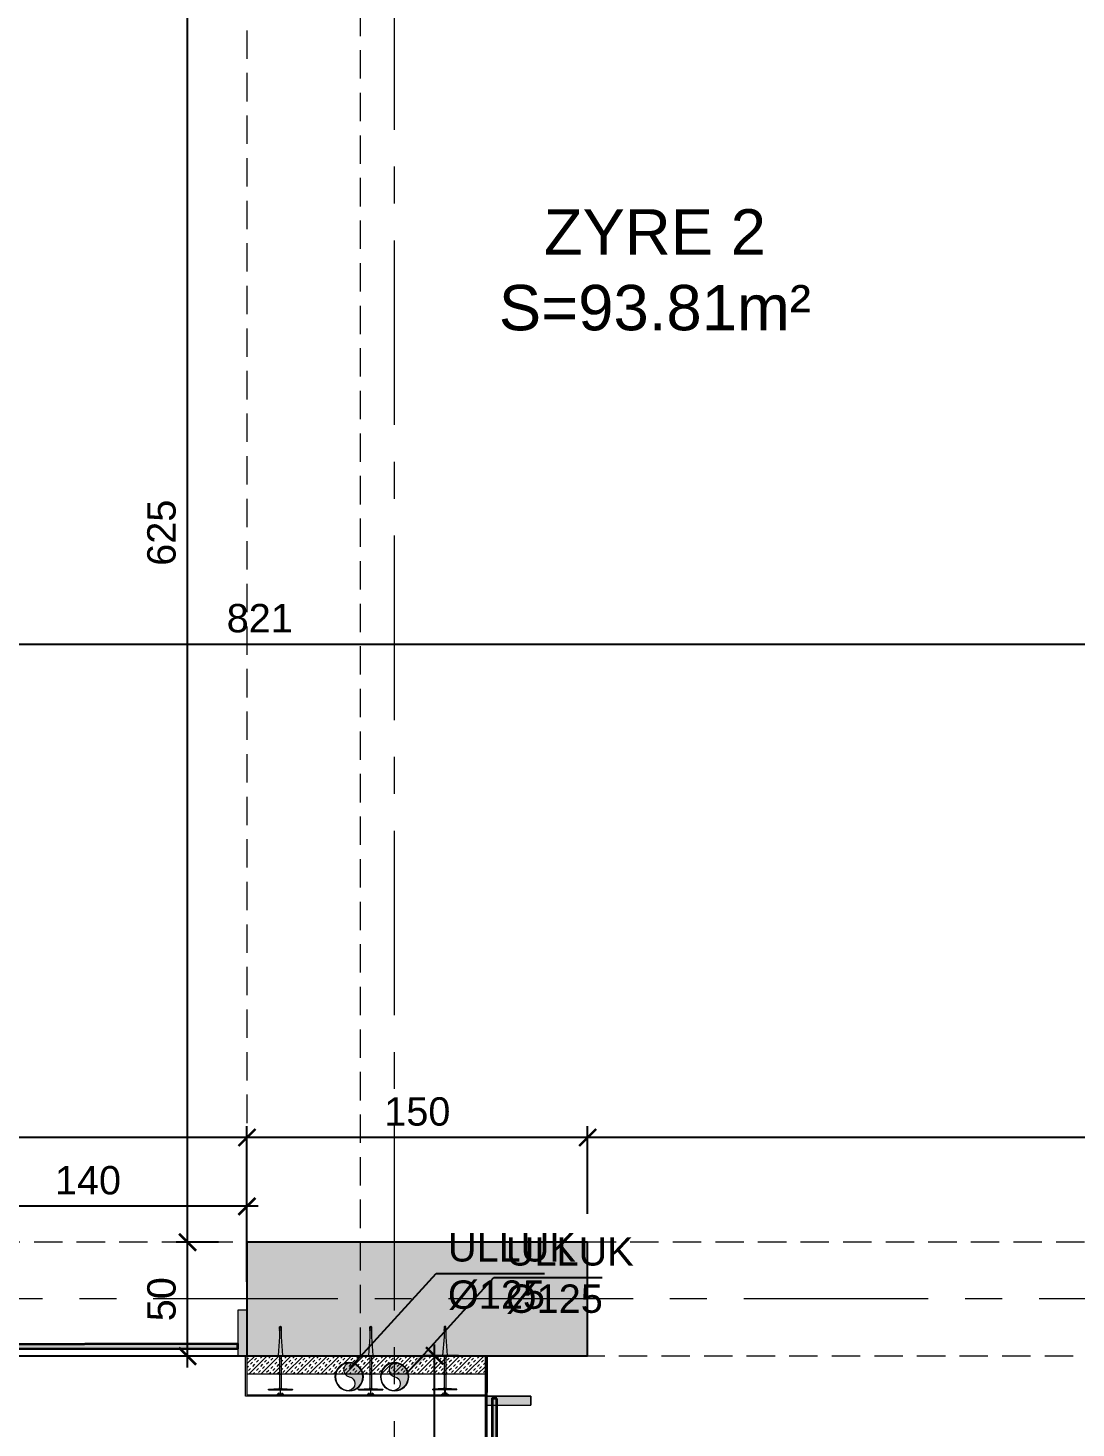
# Model space of a CAD drawing. Header units: centimetres. Extents: x 79741 to 85142, y -55119 to -48201.
# Drawn here: x 81672 to 82134, y -54154 to -53538 of the extents above; entities that cross this region are included whole.
import ezdxf

# ---------------------------------------------------------------- set-up
doc = ezdxf.new("R2010")
doc.units = ezdxf.units.CM
doc.header["$LTSCALE"] = 50
doc.header["$MEASUREMENT"] = 0
for name, pattern in [('AUSGEZOGEN', [0]), ('AXES', [2, 1.25, -0.25, 0.25, -0.25]), ('CACHE', [0.375, 0.25, -0.125]), ('CONTINU', [0]), ('CORNER', [20, 0, -20])]:
    doc.linetypes.add(name, pattern=pattern)
doc.layers.get('0').update_dxf_attribs({"color": 8})
for name, color, linetype, lineweight in [('ACITOP', 214, 'Continuous', 18), ('BETON CACHE', 4, 'CACHE', 5), ('ISOLATION', 252, 'Continuous', 0), ('MACONNERIE COUPE', 7, 'Continuous', 30), ('WD_Corner', 154, 'Continuous', 5), ('WD_Dowel', 154, 'Continuous', 5), ('WD_Text_Legende', 154, 'AUSGEZOGEN', 5)]:
    doc.layers.add(name, color=color, linetype=linetype, lineweight=lineweight)
for name, color, linetype in [('AXES', 10, 'AXES'), ('BETON COUPE', 3, 'CONTINU'), ('BETON TRAME', 252, 'Continuous'), ('BORD', 5, 'Continuous'), ('COTE 50ème', 1, 'Continuous'), ('FASADA', 150, 'Continuous'), ('TEXTE', 7, 'Continuous')]:
    doc.layers.add(name, color=color, linetype=linetype)
doc.layers.add('FMULT', color=150, linetype='Continuous', plot=False)
doc.layers.add('WD_Assist1', color=6, linetype='CORNER', lineweight=0, plot=False)
doc.styles.add('RS_TEXT_1.50', font='arial.ttf', dxfattribs={"height": 12.5})
doc.styles.add('RS_TXT_50', font='arial.ttf', dxfattribs={"height": 12.5})
doc.dimstyles.new('ISO-25', dxfattribs={"dimtxt": 2.5, "dimasz": 2.5, "dimexe": 1.25, "dimexo": 0.625, "dimtad": 1, "dimtxsty": 'Standard', "dimcen": 2.5, "dimadec": 0, "dimazin": 0, "dimtfac": 1, "dimtmove": 0, "dimatfit": 3, "dimfxl": 1, "dimarcsym": 0})
doc.dimstyles.new('RS_50CM_LINEAIRE', dxfattribs={"dimscale": 5, "dimtxt": 12.5, "dimasz": 1.5, "dimexe": 1, "dimexo": 2.5, "dimgap": 1, "dimtad": 1, "dimdec": 1, "dimrnd": 0.5, "dimdsep": 46, "dimtxsty": 'RS_TXT_50', "dimblk1": 'ARCHTICK', "dimblk2": 'ARCHTICK', "dimsah": 1, "dimcen": 2.5, "dimdle": 1, "dimclrt": 4, "dimadec": 0, "dimazin": 2, "dimtfac": 1, "dimtdec": 1, "dimtix": 1, "dimtmove": 2, "dimatfit": 3, "dimfxl": 1, "dimtolj": 1, "dimtzin": 0, "dimarcsym": 0})

# ---------------------------------------------------------------- blocks, each defined once
blk = doc.blocks.new('A$Cb99fd45a')
at = {"layer": 'AXES', "lineweight": 5, "ltscale": 1.3}
for p, q in [((-30, -4150), (-30, -1058.41)), ((3195, -3235), (-1985, -3235))]:
    blk.add_line(p, q, dxfattribs=at)
blk = doc.blocks.new('ankeri')
at = {"layer": 'WD_Assist1'}
for p, q in [((-29.75, 0.39), (-30, 0)), ((-30, 0), (-29.75, -0.39)), ((-2.76, 0.39), (-29.75, 0.39)), ((-2.54, 0.59), (-2.76, 0.39)), ((-2.32, 5.2), (-2.54, 0.59)), ((-2.22, 5.3), (-2.32, 5.2)), ((-2, 5.3), (-2.22, 5.3)), ((-2, -5.3), (-2, 5.3)), ((-29.75, -0.39), (-2.76, -0.39)), ((-2.76, -0.39), (-2.54, -0.59)), ((-2.54, -0.59), (-2.32, -5.2)), ((-2.32, -5.2), (-2.22, -5.3)), ((-2.22, -5.3), (-2, -5.3))]:
    blk.add_line(p, q, dxfattribs=at)
at = {"layer": 'WD_Corner', "lineweight": 5}
blk.add_lwpolyline([(-2, 0.1), (-1.85, 0.1, -1), (-1.75, 0.1), (-0.25, 0.1, 0.185242), (-0.1, 0.55), (-0.1, 0.72), (-0.15, 0.73), (-0.15, 0.74), (-0.1, 0.75), (-0.1, 0.85), (-0.3, 0.85), (-0.3, 0.8), (-0.32, 0.8), (-0.33, 0.85), (-0.38, 0.85), (-0.5, 0.73), (-0.47, 0.68), (-0.48, 0.68), (-0.53, 0.7), (-0.54, 0.69), (-0.51, 0.65), (-0.54, 0.62), (-0.61, 0.69), (-0.4, 0.9), (-0.1, 0.9), (-0.1, 1.4), (0, 1.4), (0.05, 1.2), (0, 1.2), (0.05, 1.1), (0, 1.1), (0.25, 1), (0, 1), (0, -1), (0.25, -1), (0, -1.1), (0.05, -1.1), (0, -1.2), (0.05, -1.2), (0, -1.4), (-0.1, -1.4), (-0.1, -0.9), (-0.4, -0.9), (-0.61, -0.69), (-0.54, -0.62), (-0.51, -0.65), (-0.54, -0.69), (-0.53, -0.7), (-0.48, -0.68), (-0.47, -0.68), (-0.5, -0.73), (-0.38, -0.85), (-0.33, -0.85), (-0.32, -0.8), (-0.3, -0.8), (-0.3, -0.85), (-0.1, -0.85), (-0.1, -0.75), (-0.15, -0.74), (-0.15, -0.73), (-0.1, -0.72), (-0.1, -0.55, 0.185242), (-0.25, -0.1), (-1.75, -0.1, -1), (-1.85, -0.1), (-2, -0.1)], format="xyb", close=True, dxfattribs=at)
at = {"layer": 'WD_Dowel'}
for p, q in [((-29.75, 0.39), (-30, 0)), ((-30, 0), (-29.75, -0.39)), ((-28.88, 0.39), (-29.75, 0.39)), ((-29.47, 0.05), (-29.25, 0.09)), ((-29.47, 0.05), (-29.47, -0.05)), ((-29.25, 0.29), (-29.04, 0.37)), ((-29.25, 0.29), (-29.25, -0.29)), ((-28.88, 0.39), (-29.04, 0.34)), ((-29.04, 0.34), (-29.04, 0.37)), ((-28.82, 0.39), (-28.88, 0.39)), ((-28.82, 0.39), (-28.82, 0.34)), ((-28.82, 0.34), (-28.66, 0.39)), ((-28.61, 0.39), (-28.66, 0.39)), ((-28.61, 0.39), (-28.66, 0.39)), ((-28.61, 0.39), (-28.61, 0.34)), ((-28.61, 0.34), (-28.44, 0.39)), ((-28.39, 0.39), (-28.44, 0.39)), ((-28.39, 0.39), (-28.39, 0.34)), ((-28.39, 0.34), (-28.23, 0.39)), ((-28.17, 0.39), (-28.23, 0.39)), ((-28.17, 0.39), (-28.17, 0.34)), ((-28.17, 0.34), (-28.01, 0.39)), ((-27.96, 0.39), (-28.01, 0.39)), ((-27.96, 0.39), (-27.96, 0.34)), ((-27.96, 0.34), (-25.61, 0.39)), ((-25.56, 0.39), (-25.61, 0.39)), ((-25.56, 0.39), (-25.56, 0.34)), ((-25.56, 0.34), (-25.4, 0.39)), ((-25.34, 0.39), (-25.4, 0.39)), ((-25.34, 0.34), (-17.05, 0.99)), ((-25.34, 0.39), (-25.34, 0.34)), ((-17, 0.99), (-17.05, 0.99)), ((-17, 0.99), (-17, 0.34)), ((-17, 0.34), (-9.36, 0.39)), ((-9.3, 0.39), (-9.36, 0.39)), ((-9.3, 0.39), (-9.3, 0.34)), ((-9.3, 0.34), (-9.14, 0.39)), ((-9.09, 0.39), (-9.14, 0.39)), ((-9.09, 0.39), (-9.09, 0.34)), ((-9.09, 0.34), (-8.93, 0.39)), ((-8.87, 0.39), (-8.93, 0.39)), ((-8.87, 0.39), (-8.87, 0.34)), ((-8.87, 0.34), (-8.71, 0.39)), ((-8.66, 0.39), (-8.71, 0.39)), ((-8.66, 0.39), (-8.66, 0.34)), ((-8.66, 0.34), (-8.5, 0.39)), ((-8.44, 0.39), (-8.5, 0.39)), ((-8.44, 0.39), (-8.44, 0.34)), ((-8.44, 0.34), (-8.28, 0.39)), ((-8.23, 0.39), (-8.28, 0.39)), ((-8.23, 0.39), (-8.23, 0.34)), ((-8.23, 0.34), (-8.06, 0.39)), ((-8.01, 0.39), (-8.06, 0.39)), ((-8.01, 0.39), (-8.01, 0.34)), ((-8.01, 0.34), (-7.85, 0.39)), ((-7.79, 0.39), (-7.85, 0.39)), ((-7.79, 0.39), (-7.79, 0.34)), ((-7.79, 0.34), (-7.63, 0.39)), ((-7.58, 0.39), (-7.63, 0.39)), ((-7.58, 0.39), (-7.58, 0.34)), ((-7.58, 0.34), (-7.42, 0.39)), ((-7.42, 0.39), (-2.76, 0.39)), ((-2.32, 5.2), (-2.54, 0.74)), ((-2.54, 0.74), (-2.54, -0.74)), ((-2.54, 0.74), (-2.11, 0.74)), ((-2.11, 0.1), (-2.54, 0.1)), ((-2.11, 2.94), (-2.32, 2.94)), ((-2.32, 2.94), (-2.32, 0.74)), ((-2.32, 0.1), (-2.32, 0.74)), ((-2, 5.3), (-2.22, 5.3)), ((-2.11, 5.3), (-2.11, -5.3)), ((-2, 5.3), (-2, -5.3)), ((-29.75, -0.39), (-28.88, -0.39)), ((-29.25, -0.1), (-29.47, -0.05)), ((-29.25, -0.29), (-29.04, -0.37)), ((-29.04, -0.37), (-29.04, -0.34)), ((-29.04, -0.34), (-28.88, -0.39)), ((-28.82, -0.39), (-28.88, -0.39)), ((-28.82, -0.39), (-28.82, -0.34)), ((-28.82, -0.34), (-28.66, -0.39)), ((-28.61, -0.39), (-28.66, -0.39)), ((-28.61, -0.39), (-28.61, -0.34)), ((-28.61, -0.34), (-28.44, -0.39)), ((-28.39, -0.39), (-28.44, -0.39)), ((-28.39, -0.39), (-28.39, -0.34)), ((-28.39, -0.34), (-28.23, -0.39)), ((-28.17, -0.39), (-28.23, -0.39)), ((-28.17, -0.39), (-28.17, -0.34)), ((-28.17, -0.34), (-28.01, -0.39)), ((-27.96, -0.39), (-28.01, -0.39)), ((-27.96, -0.39), (-27.96, -0.34)), ((-27.96, -0.34), (-25.61, -0.39)), ((-25.56, -0.39), (-25.61, -0.39)), ((-25.56, -0.39), (-25.56, -0.34)), ((-25.56, -0.34), (-25.4, -0.39)), ((-25.34, -0.39), (-25.4, -0.39)), ((-25.34, -0.39), (-25.34, -0.34)), ((-25.34, -0.34), (-17.05, -0.99)), ((-17, -0.99), (-17.05, -0.99)), ((-17, -0.99), (-17, -0.34)), ((-17, -0.34), (-9.36, -0.39)), ((-9.3, -0.39), (-9.36, -0.39)), ((-9.3, -0.39), (-9.3, -0.34)), ((-9.3, -0.34), (-9.14, -0.39)), ((-9.09, -0.39), (-9.14, -0.39)), ((-9.09, -0.39), (-9.09, -0.34)), ((-9.09, -0.34), (-8.93, -0.39)), ((-8.87, -0.39), (-8.93, -0.39)), ((-8.87, -0.39), (-8.87, -0.34)), ((-8.87, -0.34), (-8.71, -0.39)), ((-8.66, -0.39), (-8.71, -0.39)), ((-8.66, -0.39), (-8.66, -0.34)), ((-8.66, -0.34), (-8.5, -0.39)), ((-8.44, -0.39), (-8.5, -0.39)), ((-8.44, -0.39), (-8.44, -0.34)), ((-8.44, -0.34), (-8.28, -0.39)), ((-8.23, -0.39), (-8.28, -0.39)), ((-8.23, -0.39), (-8.23, -0.34)), ((-8.23, -0.34), (-8.06, -0.39)), ((-8.01, -0.39), (-8.06, -0.39)), ((-8.01, -0.39), (-8.01, -0.34)), ((-8.01, -0.34), (-7.85, -0.39)), ((-7.79, -0.39), (-7.85, -0.39)), ((-7.79, -0.39), (-7.79, -0.34)), ((-7.79, -0.34), (-7.63, -0.39)), ((-7.58, -0.39), (-7.63, -0.39)), ((-7.58, -0.39), (-7.58, -0.34)), ((-7.58, -0.34), (-7.42, -0.39)), ((-7.42, -0.39), (-2.76, -0.39)), ((-2.11, -0.1), (-2.54, -0.1)), ((-2.54, -0.74), (-2.11, -0.74)), ((-2.54, -0.74), (-2.32, -5.2)), ((-2.32, -0.74), (-2.32, -0.1)), ((-2.22, -2.94), (-2.32, -0.74)), ((-2.11, -2.94), (-2.22, -2.94)), ((-2, -5.3), (-2.22, -5.3))]:
    blk.add_line(p, q, dxfattribs=at)
for centre, major_axis, start_param, end_param in [((-2.76, 0.59), (0.216, 0), -1.570795, 0), ((-2.22, 5.2), (0.108, 0), 1.570796, 3.141593), ((-2.76, -0.59), (-0.216, 0), 3.141593, 4.712389), ((-2.22, -5.2), (0.108, 0), 3.141593, 4.712389)]:
    blk.add_ellipse(centre, major_axis=major_axis, ratio=0.909091, start_param=start_param, end_param=end_param, dxfattribs=at)
blk = doc.blocks.new('_ArchTick')
at = {"color": 0, "linetype": 'ByBlock', "const_width": 0.15}
blk.add_lwpolyline([(-0.5, -0.5), (0.5, 0.5)], dxfattribs=at)
blk = doc.blocks.new('*D932')
at = {"layer": 'COTE 50ème', "color": 0, "lineweight": -2, "ltscale": 0.5, "transparency": 16777216}
for p, q in [((80573.9, -54134.86), (80573.9, -54472.62)), ((81873.66, -54264.86), (81873.66, -54472.62)), ((80568.9, -54467.62), (81878.66, -54467.62))]:
    blk.add_line(p, q, dxfattribs=at)
at = {"layer": 'Defpoints', "color": 0, "ltscale": 0.5, "transparency": 16777216}
for p in [(80573.9, -54122.36), (81873.66, -54252.36), (81873.66, -54467.62)]:
    blk.add_point(p, dxfattribs=at)
at = {"layer": 'COTE 50ème', "color": 0, "lineweight": -2, "ltscale": 0.5, "transparency": 16777216, "xscale": 7.5, "yscale": 7.5, "zscale": 7.5, "rotation": 180}
blk.add_blockref('_ArchTick', (80573.9, -54467.62), dxfattribs=at)
at = {"layer": 'COTE 50ème', "color": 0, "lineweight": -2, "ltscale": 0.5, "transparency": 16777216, "xscale": 7.5, "yscale": 7.5, "zscale": 7.5}
blk.add_blockref('_ArchTick', (81873.66, -54467.62), dxfattribs=at)
at = {"layer": 'COTE 50ème', "color": 4, "ltscale": 0.5, "transparency": 16777216, "insert": (81223.78, -54456.23), "char_height": 12.5, "attachment_point": 5, "style": 'RS_TXT_50'}
blk.add_mtext('\\A1;1300', dxfattribs=at)
blk = doc.blocks.new('*D942')
at = {"layer": 'COTE 50ème', "color": 0, "lineweight": -2, "ltscale": 0.5, "transparency": 16777216}
for p, q in [((81918.64, -54059.86), (81918.64, -54021.23)), ((82488.64, -54059.86), (82488.64, -54021.23)), ((82493.64, -54026.23), (81913.64, -54026.23))]:
    blk.add_line(p, q, dxfattribs=at)
at = {"layer": 'Defpoints', "color": 0, "ltscale": 0.5, "transparency": 16777216}
for p in [(81918.64, -54026.23), (81918.64, -54072.36), (82488.64, -54072.36)]:
    blk.add_point(p, dxfattribs=at)
at = {"layer": 'COTE 50ème', "color": 0, "lineweight": -2, "ltscale": 0.5, "transparency": 16777216, "xscale": 7.5, "yscale": 7.5, "zscale": 7.5, "rotation": 180}
blk.add_blockref('_ArchTick', (81918.64, -54026.23), dxfattribs=at)
at = {"layer": 'COTE 50ème', "color": 0, "lineweight": -2, "ltscale": 0.5, "transparency": 16777216, "xscale": 7.5, "yscale": 7.5, "zscale": 7.5}
blk.add_blockref('_ArchTick', (82488.64, -54026.23), dxfattribs=at)
at = {"layer": 'COTE 50ème', "color": 4, "ltscale": 0.5, "transparency": 16777216, "insert": (82203.64, -54014.85), "char_height": 12.5, "attachment_point": 5, "style": 'RS_TXT_50'}
blk.add_mtext('\\A1;570', dxfattribs=at)
blk = doc.blocks.new('*D943')
at = {"layer": 'COTE 50ème', "color": 0, "lineweight": -2, "ltscale": 0.5, "transparency": 16777216}
for p, q in [((81768.64, -54059.86), (81768.64, -54021.23)), ((81918.64, -54059.86), (81918.64, -54021.23)), ((81923.64, -54026.23), (81763.64, -54026.23))]:
    blk.add_line(p, q, dxfattribs=at)
at = {"layer": 'Defpoints', "color": 0, "ltscale": 0.5, "transparency": 16777216}
for p in [(81768.64, -54026.23), (81768.64, -54072.36), (81918.64, -54072.36)]:
    blk.add_point(p, dxfattribs=at)
at = {"layer": 'COTE 50ème', "color": 0, "lineweight": -2, "ltscale": 0.5, "transparency": 16777216, "xscale": 7.5, "yscale": 7.5, "zscale": 7.5, "rotation": 180}
blk.add_blockref('_ArchTick', (81768.64, -54026.23), dxfattribs=at)
at = {"layer": 'COTE 50ème', "color": 0, "lineweight": -2, "ltscale": 0.5, "transparency": 16777216, "xscale": 7.5, "yscale": 7.5, "zscale": 7.5}
blk.add_blockref('_ArchTick', (81918.64, -54026.23), dxfattribs=at)
at = {"layer": 'COTE 50ème', "color": 4, "ltscale": 0.5, "transparency": 16777216, "insert": (81843.64, -54014.85), "char_height": 12.5, "attachment_point": 5, "style": 'RS_TXT_50'}
blk.add_mtext('\\A1;150', dxfattribs=at)
blk = doc.blocks.new('*D944')
at = {"layer": 'COTE 50ème', "color": 0, "lineweight": -2, "ltscale": 0.5, "transparency": 16777216}
for p, q in [((81363.64, -54054.86), (81363.64, -54021.23)), ((81768.64, -54059.86), (81768.64, -54021.23)), ((81773.64, -54026.23), (81358.64, -54026.23))]:
    blk.add_line(p, q, dxfattribs=at)
at = {"layer": 'Defpoints', "color": 0, "ltscale": 0.5, "transparency": 16777216}
for p in [(81363.64, -54026.23), (81363.64, -54067.36), (81768.64, -54072.36)]:
    blk.add_point(p, dxfattribs=at)
at = {"layer": 'COTE 50ème', "color": 0, "lineweight": -2, "ltscale": 0.5, "transparency": 16777216, "xscale": 7.5, "yscale": 7.5, "zscale": 7.5, "rotation": 180}
blk.add_blockref('_ArchTick', (81363.64, -54026.23), dxfattribs=at)
at = {"layer": 'COTE 50ème', "color": 0, "lineweight": -2, "ltscale": 0.5, "transparency": 16777216, "xscale": 7.5, "yscale": 7.5, "zscale": 7.5}
blk.add_blockref('_ArchTick', (81768.64, -54026.23), dxfattribs=at)
at = {"layer": 'COTE 50ème', "color": 4, "ltscale": 0.5, "transparency": 16777216, "insert": (81566.14, -54014.85), "char_height": 12.5, "attachment_point": 5, "style": 'RS_TXT_50'}
blk.add_mtext('\\A1;405', dxfattribs=at)
blk = doc.blocks.new('*D1131')
at = {"layer": 'COTE 50ème', "color": 0, "lineweight": -2, "ltscale": 0.5, "transparency": 16777216}
for p, q in [((81628.61, -54090.04), (81628.61, -54051.53)), ((81768.61, -54089.85), (81768.61, -54051.53)), ((81773.61, -54056.53), (81623.61, -54056.53))]:
    blk.add_line(p, q, dxfattribs=at)
at = {"layer": 'Defpoints', "color": 0, "ltscale": 0.5, "transparency": 16777216}
for p in [(81628.61, -54056.53), (81628.61, -54102.54), (81768.61, -54102.35)]:
    blk.add_point(p, dxfattribs=at)
at = {"layer": 'COTE 50ème', "color": 0, "lineweight": -2, "ltscale": 0.5, "transparency": 16777216, "xscale": 7.5, "yscale": 7.5, "zscale": 7.5, "rotation": 180}
blk.add_blockref('_ArchTick', (81628.61, -54056.53), dxfattribs=at)
at = {"layer": 'COTE 50ème', "color": 0, "lineweight": -2, "ltscale": 0.5, "transparency": 16777216, "xscale": 7.5, "yscale": 7.5, "zscale": 7.5}
blk.add_blockref('_ArchTick', (81768.61, -54056.53), dxfattribs=at)
at = {"layer": 'COTE 50ème', "color": 4, "ltscale": 0.5, "transparency": 16777216, "insert": (81698.61, -54045.14), "char_height": 12.5, "attachment_point": 5, "style": 'RS_TXT_50'}
blk.add_mtext('\\A1;140', dxfattribs=at)
blk = doc.blocks.new('A$C2225a440')
at = {"layer": 'ACITOP', "ltscale": 0.5, "true_color": 0x2776bb, "transparency": 33554559}
h = blk.add_hatch(color=152, dxfattribs=at)
h.dxf.hatch_style = 1
h.paths.add_polyline_path([(0, 6.05, 0.414214), (-6.05, 0, 0.414214), (0, -6.05, -0.823148), (0, 0, 0.810651)])
at = {"layer": 'ACITOP', "ltscale": 0.5}
blk.add_lwpolyline([(0, 6.05, -0.810651), (0, 0, 0.823148), (0, -6.05)], format="xyb", dxfattribs=at)
for radius in [6.25, 6.05]:
    blk.add_circle((0, 0), radius, dxfattribs=at)
blk = doc.blocks.new('*D975')
at = {"layer": 'COTE 50ème', "color": 0, "lineweight": -2, "ltscale": 0.5, "transparency": 16777216}
for p, q in [((80340.38, -53909.72), (80340.38, -54518.51)), ((84068.65, -54404.9), (84068.65, -54518.51)), ((84073.65, -54513.51), (80335.38, -54513.51))]:
    blk.add_line(p, q, dxfattribs=at)
at = {"layer": 'Defpoints', "color": 0, "ltscale": 0.5, "transparency": 16777216}
for p in [(80340.38, -53897.22), (84068.65, -54392.4), (80340.38, -54513.51)]:
    blk.add_point(p, dxfattribs=at)
at = {"layer": 'COTE 50ème', "color": 0, "lineweight": -2, "ltscale": 0.5, "transparency": 16777216, "xscale": 7.5, "yscale": 7.5, "zscale": 7.5, "rotation": 180}
blk.add_blockref('_ArchTick', (80340.38, -54513.51), dxfattribs=at)
at = {"layer": 'COTE 50ème', "color": 0, "lineweight": -2, "ltscale": 0.5, "transparency": 16777216, "xscale": 7.5, "yscale": 7.5, "zscale": 7.5}
blk.add_blockref('_ArchTick', (84068.65, -54513.51), dxfattribs=at)
at = {"layer": 'COTE 50ème', "color": 4, "ltscale": 0.5, "transparency": 16777216, "insert": (82204.51, -54502.13), "char_height": 12.5, "attachment_point": 5, "style": 'RS_TXT_50'}
blk.add_mtext('\\A1;3728.5', dxfattribs=at)
blk = doc.blocks.new('*D976')
at = {"layer": 'COTE 50ème', "color": 0, "lineweight": -2, "ltscale": 0.5, "transparency": 16777216}
for p, q in [((81851.25, -54257.36), (81851.25, -54117.36)), ((81861.74, -54122.36), (81846.25, -54122.36)), ((81861.01, -54252.36), (81846.25, -54252.36))]:
    blk.add_line(p, q, dxfattribs=at)
at = {"layer": 'Defpoints', "color": 0, "ltscale": 0.5, "transparency": 16777216}
for p in [(81851.25, -54122.36), (81874.24, -54122.36), (81873.51, -54252.36)]:
    blk.add_point(p, dxfattribs=at)
at = {"layer": 'COTE 50ème', "color": 0, "lineweight": -2, "ltscale": 0.5, "transparency": 16777216, "xscale": 7.5, "yscale": 7.5, "zscale": 7.5}
for p, rotation in [((81851.25, -54122.36), 90), ((81851.25, -54252.36), 270)]:
    blk.add_blockref('_ArchTick', p, dxfattribs=dict(at, rotation=rotation))
at = {"layer": 'COTE 50ème', "color": 4, "ltscale": 0.5, "transparency": 16777216, "insert": (81839.86, -54187.36), "char_height": 12.5, "attachment_point": 5, "rotation": 90, "style": 'RS_TXT_50'}
blk.add_mtext('\\A1;130', dxfattribs=at)
blk = doc.blocks.new('*D986')
at = {"layer": 'COTE 50ème', "color": 0, "lineweight": -2, "ltscale": 0.5, "transparency": 16777216}
for p, q in [((80170.73, -49717.36), (80170.73, -54397.38)), ((81866.14, -49722.36), (80165.73, -49722.36)), ((83086.14, -54392.38), (80165.73, -54392.38))]:
    blk.add_line(p, q, dxfattribs=at)
at = {"layer": 'Defpoints', "color": 0, "ltscale": 0.5, "transparency": 16777216}
for p in [(81878.64, -49722.36), (80170.73, -54392.38), (83098.64, -54392.38)]:
    blk.add_point(p, dxfattribs=at)
at = {"layer": 'COTE 50ème', "color": 0, "lineweight": -2, "ltscale": 0.5, "transparency": 16777216, "xscale": 7.5, "yscale": 7.5, "zscale": 7.5}
for p, rotation in [((80170.73, -49722.36), 90), ((80170.73, -54392.38), 270)]:
    blk.add_blockref('_ArchTick', p, dxfattribs=dict(at, rotation=rotation))
at = {"layer": 'COTE 50ème', "color": 4, "ltscale": 0.5, "transparency": 16777216, "insert": (80159.35, -52057.37), "char_height": 12.5, "attachment_point": 5, "rotation": 90, "style": 'RS_TXT_50'}
blk.add_mtext('\\A1;4670', dxfattribs=at)
blk = doc.blocks.new('*D987')
at = {"layer": 'COTE 50ème', "color": 0, "lineweight": -2, "ltscale": 0.5, "transparency": 16777216}
for p, q in [((80221.21, -54117.36), (80221.21, -54257.36)), ((80561.4, -54122.36), (80216.21, -54122.36)), ((81860.56, -54252.36), (80216.21, -54252.36))]:
    blk.add_line(p, q, dxfattribs=at)
at = {"layer": 'Defpoints', "color": 0, "ltscale": 0.5, "transparency": 16777216}
for p in [(80573.9, -54122.36), (80221.21, -54252.36), (81873.06, -54252.36)]:
    blk.add_point(p, dxfattribs=at)
at = {"layer": 'COTE 50ème', "color": 0, "lineweight": -2, "ltscale": 0.5, "transparency": 16777216, "xscale": 7.5, "yscale": 7.5, "zscale": 7.5}
for p, rotation in [((80221.21, -54122.36), 90), ((80221.21, -54252.36), 270)]:
    blk.add_blockref('_ArchTick', p, dxfattribs=dict(at, rotation=rotation))
at = {"layer": 'COTE 50ème', "color": 4, "ltscale": 0.5, "transparency": 16777216, "insert": (80209.82, -54187.36), "char_height": 12.5, "attachment_point": 5, "rotation": 90, "style": 'RS_TXT_50'}
blk.add_mtext('\\A1;130', dxfattribs=at)
blk = doc.blocks.new('*D1005')
at = {"layer": 'COTE 50ème', "color": 0, "lineweight": -2, "ltscale": 0.5, "transparency": 16777216}
for p, q in [((82184.89, -53782.36), (82184.89, -53813.94)), ((81363.64, -53868.83), (81363.64, -53803.94)), ((81358.64, -53808.94), (82189.89, -53808.94))]:
    blk.add_line(p, q, dxfattribs=at)
at = {"layer": 'Defpoints', "color": 0, "ltscale": 0.5, "transparency": 16777216}
for p in [(82184.89, -53769.86), (82184.89, -53808.94), (81363.64, -53881.33)]:
    blk.add_point(p, dxfattribs=at)
at = {"layer": 'COTE 50ème', "color": 0, "lineweight": -2, "ltscale": 0.5, "transparency": 16777216, "xscale": 7.5, "yscale": 7.5, "zscale": 7.5, "rotation": 180}
blk.add_blockref('_ArchTick', (81363.64, -53808.94), dxfattribs=at)
at = {"layer": 'COTE 50ème', "color": 0, "lineweight": -2, "ltscale": 0.5, "transparency": 16777216, "xscale": 7.5, "yscale": 7.5, "zscale": 7.5}
blk.add_blockref('_ArchTick', (82184.89, -53808.94), dxfattribs=at)
at = {"layer": 'COTE 50ème', "color": 4, "ltscale": 0.5, "transparency": 16777216, "insert": (81774.26, -53797.56), "char_height": 12.5, "attachment_point": 5, "style": 'RS_TXT_50'}
blk.add_mtext('\\A1;821', dxfattribs=at)
blk = doc.blocks.new('*D1079')
at = {"layer": 'COTE 50ème', "color": 0, "lineweight": -2, "ltscale": 0.5, "transparency": 16777216}
for p, q in [((81756.14, -54072.36), (81737.43, -54072.36)), ((81742.43, -54127.56), (81742.43, -54067.36)), ((81756.14, -54122.56), (81737.43, -54122.56))]:
    blk.add_line(p, q, dxfattribs=at)
at = {"layer": 'Defpoints', "color": 0, "ltscale": 0.5, "transparency": 16777216}
for p in [(81742.43, -54072.36), (81768.64, -54072.36), (81768.64, -54122.56)]:
    blk.add_point(p, dxfattribs=at)
at = {"layer": 'COTE 50ème', "color": 0, "lineweight": -2, "ltscale": 0.5, "transparency": 16777216, "xscale": 7.5, "yscale": 7.5, "zscale": 7.5}
for p, rotation in [((81742.43, -54072.36), 90), ((81742.43, -54122.56), 270)]:
    blk.add_blockref('_ArchTick', p, dxfattribs=dict(at, rotation=rotation))
at = {"layer": 'COTE 50ème', "color": 4, "ltscale": 0.5, "transparency": 16777216, "insert": (81731.05, -54097.46), "char_height": 12.5, "attachment_point": 5, "rotation": 90, "style": 'RS_TXT_50'}
blk.add_mtext('\\A1;50', dxfattribs=at)
blk = doc.blocks.new('*D1080')
at = {"layer": 'COTE 50ème', "color": 0, "lineweight": -2, "ltscale": 0.5, "transparency": 16777216}
for p, q in [((81742.43, -54077.36), (81742.43, -53442.36)), ((81756.14, -53447.36), (81737.43, -53447.36)), ((81756.14, -54072.36), (81737.43, -54072.36))]:
    blk.add_line(p, q, dxfattribs=at)
at = {"layer": 'Defpoints', "color": 0, "ltscale": 0.5, "transparency": 16777216}
for p in [(81742.43, -53447.36), (81768.64, -53447.36), (81768.64, -54072.36)]:
    blk.add_point(p, dxfattribs=at)
at = {"layer": 'COTE 50ème', "color": 0, "lineweight": -2, "ltscale": 0.5, "transparency": 16777216, "xscale": 7.5, "yscale": 7.5, "zscale": 7.5}
for p, rotation in [((81742.43, -53447.36), 90), ((81742.43, -54072.36), 270)]:
    blk.add_blockref('_ArchTick', p, dxfattribs=dict(at, rotation=rotation))
at = {"layer": 'COTE 50ème', "color": 4, "ltscale": 0.5, "transparency": 16777216, "insert": (81731.05, -53759.86), "char_height": 12.5, "attachment_point": 5, "rotation": 90, "style": 'RS_TXT_50'}
blk.add_mtext('\\A1;625', dxfattribs=at)

msp = doc.modelspace()

# ---------------------------------------------------------------- hatches: boundary and pattern name
at = {"layer": 'BETON TRAME', "transparency": 33554559}
h = msp.add_hatch(color=256, dxfattribs=at)
h.dxf.hatch_style = 1
h.paths.add_polyline_path([(83098.64, -52797.36), (83133.64, -52797.36), (83133.64, -53447.36), (83098.64, -53447.36), (83098.64, -53272.36), (82638.64, -53272.36), (82638.64, -53447.36), (82603.64, -53447.36), (82603.64, -52797.36), (82638.64, -52797.36), (82638.64, -53232.36), (82848.64, -53232.36), (82848.64, -52902.36), (82888.64, -52902.36), (82888.64, -53232.36), (83098.64, -53232.36)])
h.paths.add_polyline_path([(83968.64, -54122.36), (83968.64, -54072.36), (83818.64, -54072.36), (83818.64, -54122.36)])
h.paths.add_polyline_path([(83248.64, -54122.36), (83248.64, -54072.36), (83098.64, -54072.36), (83098.64, -54122.36)])
h.paths.add_polyline_path([(82638.64, -54122.36), (82638.64, -54072.36), (82488.64, -54072.36), (82488.64, -54122.36)])
h.paths.add_polyline_path([(81918.64, -54122.36), (81918.64, -54072.36), (81768.64, -54072.36), (81768.64, -54122.36)])
h.paths.add_polyline_path([(81918.64, -53447.36), (81918.64, -53397.36), (81768.64, -53397.36), (81768.64, -53447.36)])
h.paths.add_polyline_path([(83968.64, -53447.36), (83968.64, -53397.36), (83818.64, -53397.36), (83818.64, -53447.36)])
h.paths.add_polyline_path([(83968.64, -52847.36), (83968.64, -52797.36), (83818.64, -52797.36), (83818.64, -52847.36)])
h.paths.add_polyline_path([(81918.64, -52847.36), (81918.64, -52797.36), (81768.64, -52797.36), (81768.64, -52847.36)])
h.paths.add_polyline_path([(81918.64, -52107.36), (81918.64, -52057.36), (81768.64, -52057.36), (81768.64, -52107.36)])
h.paths.add_polyline_path([(83818.64, -52057.36), (83818.64, -52107.36), (83968.64, -52107.36), (83968.64, -52057.36)])
h.paths.add_polyline_path([(83153.64, -52107.36), (83153.64, -52057.36), (83028.64, -52057.36), (83028.64, -52107.36)])
h.paths.add_polyline_path([(82708.64, -52107.36), (82708.64, -52057.36), (82583.64, -52057.36), (82583.64, -52107.36)])
h.paths.add_polyline_path([(82733.64, -52057.36), (82708.64, -52057.36), (82708.64, -52562.36), (82733.64, -52562.36)])
h.paths.add_polyline_path([(83028.64, -52057.36), (83003.64, -52057.36), (83003.64, -52562.36), (83028.64, -52562.36)])
at = {"layer": 'FASADA', "linetype": 'Continuous', "lineweight": 15}
for points in [[(81768.61, -54102.35), (81764.61, -54102.35), (81764.64, -54122.35), (81768.64, -54122.35)], [(81893.64, -54140.19), (81873.64, -54140.21), (81873.64, -54144.21), (81893.64, -54144.19)], [(81893.64, -54144.19), (81893.64, -54140.19), (81873.64, -54140.21), (81873.64, -54144.21)]]:
    msp.add_hatch(color=256, dxfattribs=at).paths.add_polyline_path(points)
at = {"layer": 'FASADA', "linetype": 'Continuous', "lineweight": 0}
for points in [[(81629.63, -54117.35), (81629.63, -54119.35), (81764.63, -54119.16), (81764.63, -54117.16)], [(81878.64, -54141.21), (81876.64, -54141.21), (81876.84, -54228.36), (81878.84, -54228.36)]]:
    msp.add_hatch(color=256, dxfattribs=at).paths.add_polyline_path(points)
at = {"layer": 'ISOLATION', "transparency": 33554687}
h = msp.add_hatch(dxfattribs=at)
h.set_pattern_fill('INSUL', color=256, scale=10, angle=224.99751)
h.set_pattern_definition([(224.997506, (150904.5334, -104097.734), (2.651535, -2.65176585), []), (224.997506, (150905.4172, -104098.618), (2.651535, -2.65176585), [1.25, -1.25]), (224.997506, (150906.301, -104099.502), (2.651535, -2.65176585), [1.25, -1.25])])
h.paths.add_polyline_path([(81873.64, -54122.36), (81768.64, -54122.36), (81768.64, -54130.36), (81873.64, -54130.36)])

# ---------------------------------------------------------------- linework, layer by layer
at = {"layer": 'BETON CACHE'}
for points in [[(81768.64, -54122.36), (81818.64, -54122.36), (81818.64, -52057.36), (81768.64, -52057.36)], [(81313.64, -54122.36), (84068.64, -54122.36), (84068.64, -54072.36), (81313.64, -54072.36)]]:
    msp.add_lwpolyline(points, close=True, dxfattribs=at)
at = {"layer": 'BETON COUPE'}
msp.add_lwpolyline([(81918.64, -54122.36), (81918.64, -54072.36), (81768.64, -54072.36), (81768.64, -54122.36)], close=True, dxfattribs=at)
at = {"layer": 'BORD'}
msp.add_lwpolyline([(80433.64, -52048.35), (80263.64, -52572.36), (80340.53, -53896.61), (80573.6, -54122.36), (81873.64, -54122.36), (81873.64, -54252.36), (83098.64, -54252.36), (83098.64, -54392.36), (84068.64, -54392.36), (84068.64, -51928.35), (83435.64, -51780.36), (83435.64, -52048.35)], close=True, dxfattribs=at)
at = {"layer": 'FASADA', "linetype": 'Continuous', "lineweight": 15, "flags": 128}
for points in [[(81768.61, -54102.35), (81764.61, -54102.35), (81764.64, -54122.35), (81768.64, -54122.35)], [(81893.64, -54140.19), (81893.64, -54144.19), (81873.64, -54144.21), (81873.64, -54140.21)], [(81893.64, -54144.19), (81893.64, -54140.19), (81873.64, -54140.21), (81873.64, -54144.21)]]:
    msp.add_lwpolyline(points, close=True, dxfattribs=at)
at = {"layer": 'FASADA', "linetype": 'Continuous', "lineweight": 35, "flags": 128}
for points in [[(81629.63, -54117.35), (81629.63, -54119.35), (81764.63, -54119.16), (81764.63, -54117.16)], [(81878.64, -54141.21), (81876.64, -54141.21), (81876.84, -54228.36), (81878.84, -54228.36)]]:
    msp.add_lwpolyline(points, close=True, dxfattribs=at)
at = {"layer": 'FMULT', "ltscale": 0.5}
msp.add_lwpolyline([(81363.64, -53323.36), (81363.6, -54122.39), (81874.24, -54122.41), (81873.66, -54252.56), (82489.32, -54253.11), (82489.32, -53769.86), (82184.89, -53769.86), (82184.89, -53085.36), (81788.64, -53085.36), (81788.64, -53323.39)], close=True, dxfattribs=at)
at = {"layer": 'ISOLATION', "ltscale": 0.5}
msp.add_lwpolyline([(81873.64, -54122.36), (81768.64, -54122.36), (81768.64, -54130.36), (81873.64, -54130.36)], close=True, dxfattribs=at)
at = {"layer": 'WD_Corner', "lineweight": 5, "ltscale": 0.5}
msp.add_lwpolyline([(81768.94, -54122.56), (81768.64, -54122.56), (81768.64, -54139.61), (81873.64, -54139.61), (81873.64, -54122.56), (81873.39, -54122.56), (81873.39, -54122.36), (81874.24, -54122.36), (81874.24, -54140.21), (81768.04, -54140.21), (81768.04, -54122.36), (81768.94, -54122.36)], close=True, dxfattribs=at)

# ---------------------------------------------------------------- block references
at = {"layer": 'ACITOP', "ltscale": 0.5, "xscale": -1}
for p in [(81813.64, -54131.61), (81833.64, -54131.61)]:
    msp.add_blockref('A$C2225a440', p, dxfattribs=at)
at = {"layer": 'MACONNERIE COUPE', "lineweight": 5, "ltscale": 0.5}
msp.add_blockref('A$Cb99fd45a', (81863.64, -50862.36), dxfattribs=at)
at = {"layer": 'WD_Text_Legende', "xscale": -1, "rotation": 89.99750605017495}
for p in [(81783.34, -54139.36), (81823.11, -54139.36)]:
    msp.add_blockref('ankeri', p, dxfattribs=at)
at = {"layer": 'WD_Text_Legende', "rotation": 269.9975060501747}
msp.add_blockref('ankeri', (81855.78, -54139.36), dxfattribs=at)

# ---------------------------------------------------------------- texts
at = {"layer": 'TEXTE', "style": 'RS_TEXT_1.50'}
for s, insert, char_height, width, attachment_point in [('ZYRE 2\\PS=93.81m²', (81948.25, -53644.18), 20, 187.8585, 5), ('ULLUK\\P%%C125', (81857.13, -54068.35), 12.5, 4.547473508864641e-13, 1), ('ULLUK\\P%%C125', (81882.61, -54070.13), 12.5, 4.547473508864641e-13, 1)]:
    msp.add_mtext(s, dxfattribs=dict(at, insert=insert, char_height=char_height, width=width, attachment_point=attachment_point))

# ---------------------------------------------------------------- dimensions: what is measured, and where the dimension line sits
at = {"layer": 'COTE 50ème', "ltscale": 0.5}
for base, p1, p2, picture, middle in [((80170.73, -54392.38), (81878.64, -49722.36), (83098.64, -54392.38), '*D986', (80159.35, -52057.37)), ((81742.43, -53447.36), (81768.64, -54072.36), (81768.64, -53447.36), '*D1080', (81731.05, -53759.86)), ((81742.43, -54072.36), (81768.64, -54122.56), (81768.64, -54072.36), '*D1079', (81731.05, -54097.46)), ((80221.21, -54252.36), (80573.9, -54122.36), (81873.06, -54252.36), '*D987', (80209.82, -54187.36)), ((81851.25, -54122.36), (81873.51, -54252.36), (81874.24, -54122.36), '*D976', (81839.86, -54187.36))]:
    dim = msp.add_linear_dim(base=base, p1=p1, p2=p2, angle=90, dimstyle='RS_50CM_LINEAIRE', dxfattribs=at)
    dim.commit()
    dim.dimension.update_dxf_attribs({"geometry": picture, "text_midpoint": middle})
for base, p1, p2, picture, middle in [((82184.8875, -53808.9407), (81363.6377, -53881.3258), (82184.8875, -53769.8623), '*D1005', (81774.2626, -53797.5586)), ((80340.38, -54513.51), (84068.65, -54392.4), (80340.38, -53897.22), '*D975', (82204.51, -54502.13)), ((81363.64, -54026.23), (81768.64, -54072.36), (81363.64, -54067.36), '*D944', (81566.14, -54014.85)), ((81768.64, -54026.23), (81918.64, -54072.36), (81768.64, -54072.36), '*D943', (81843.64, -54014.85)), ((81918.64, -54026.23), (82488.64, -54072.36), (81918.64, -54072.36), '*D942', (82203.64, -54014.85)), ((81628.61, -54056.53), (81768.61, -54102.35), (81628.61, -54102.54), '*D1131', (81698.61, -54045.14)), ((81873.66, -54467.62), (80573.9, -54122.36), (81873.66, -54252.36), '*D932', (81223.78, -54456.23))]:
    dim = msp.add_linear_dim(base=base, p1=p1, p2=p2, dimstyle='RS_50CM_LINEAIRE', dxfattribs=at)
    dim.commit()
    dim.dimension.update_dxf_attribs({"geometry": picture, "text_midpoint": middle})

# ---------------------------------------------------------------- leaders
at = {"layer": 'TEXTE', "color": 1, "linetype": 'ByBlock', "lineweight": 13}
for points in [[(81813.83, -54127.93), (81851.88, -54086.16), (81899.59, -54086.16)], [(81839.31, -54129.7), (81877.36, -54087.93), (81925.07, -54087.93)]]:
    msp.add_leader(points, dimstyle='ISO-25', override={"dimasz": 20, "dimtad": 0}, dxfattribs=at)

doc.saveas('drawing.dxf')
